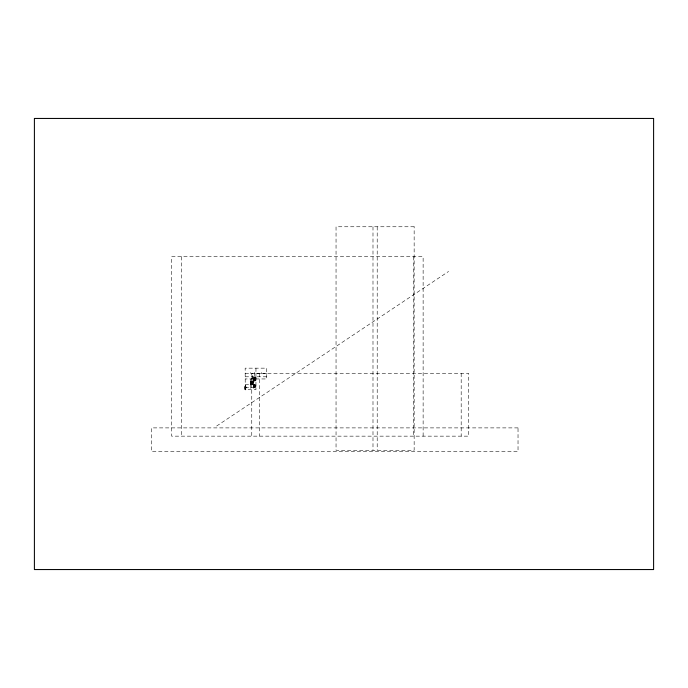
<?xml version="1.0" encoding="UTF-8"?>
<svg xmlns="http://www.w3.org/2000/svg" width="688" height="688" viewBox="0 0 688 688"><rect width="100%" height="100%" fill="white"/><g stroke="black" fill="none" stroke-linecap="round" stroke-linejoin="round"><path stroke-width="0.52" stroke-dasharray="3.44 2.58" d="M244.928 388.152L245.521 388.152L245.117 389.752L245.719 389.752C246.227 391.438 245.435 382.975 245.418 387.542C244.102 385.59 246.708 388.78 244.98 387.361C245.547 389.503 245.47 384.085 245.177 386.647C245.066 384.532 245.685 389.511 245.117 389.743C245.358 388.617 244.524 385.942 245.599 386.183M245.547 387.37L245.607 388.006L245.358 386.389M245.599 388.101L245.642 388.711L245.539 387.086C245.478 389.537 244.601 386.08 245.461 388.187C247.302 387.542 243.578 385.581 245.865 386.604M245.263 386.639C246.356 390.681 244.98 390.044 245.392 386.458M244.997 387.37L245.117 389.752L245.1 387.404M245.444 386.596L245.676 388.754L245.917 388.075M245.487 386.389L245.349 386.493M245.513 387.533L245.607 388.006L245.117 386.811L245.246 389.743L245.16 368.157L266.746 368.157L266.746 378.95L245.16 378.95M245.797 389.735L245.117 389.743L245.745 389.761L245.212 386.794M244.98 386.536L245.478 385.959M253.365 387.585L253.365 377.127L255.953 377.127L255.953 389.743L245.203 389.743C246.003 390.638 245.341 387.31 245.246 388.582L245.195 389.735L245.745 389.761L245.848 388.032M245.229 388.772C244.919 387.163 245.427 391.446 245.685 388.264M245.435 388.66L245.298 388.041L245.719 389.752M245.736 388.78L245.831 388.204M245.418 387.542L245.341 386.819L246.003 387.834L245.521 386.536L245.822 387.679M245.023 388.204L245.659 389.632M245.478 385.985L245.427 386.673M245.212 385.908L245.539 386.183L245.048 386.106M250.552 384.343L252.711 380.025L252.711 373.55M245.332 389.657L245.427 388.213M245.22 387.37L245.117 386.905M245.977 387.172L245.736 386.596L246.012 387.714L245.969 387.052M245.195 389.425L245.324 388.875M216.66 426.018L448.585 271.45M245.513 389.546L245.246 388.582M245.324 387.774L245.367 386.768L245.616 387.989M245.16 373.55L266.746 373.55M245.16 376.792L266.746 376.792M253.365 377.463L255.953 377.463M253.365 377.798L255.953 377.798M253.365 378.142L255.953 378.142M253.365 378.477L255.953 378.477M253.365 378.813L255.953 378.813M253.365 379.148L255.953 379.148M253.365 379.492L255.953 379.492M253.365 379.828L255.953 379.828M253.365 380.163L255.953 380.163M253.365 380.498L255.953 380.498M255.953 380.834L250.776 380.834L250.776 384.884L255.953 384.884M250.776 381.178L255.953 381.178M250.776 381.513L253.365 381.513M250.776 381.849L253.365 381.849M250.776 382.184L253.365 382.184M250.776 382.528L253.365 382.528M250.776 382.863L253.365 382.863M250.776 383.199L253.365 383.199M250.776 383.534L253.365 383.534M250.776 383.87L253.365 383.87M250.776 384.214L253.365 384.214M245.16 384.343L255.953 384.343M250.776 384.549L255.953 384.549M253.365 385.22L255.953 385.22M253.365 385.564L255.953 385.564M253.365 385.899L255.953 385.899M253.365 386.235L255.953 386.235M253.365 386.57L255.953 386.57M253.365 386.914L255.953 386.914M253.365 387.249L255.953 387.249M245.16 387.585L255.953 387.585M244.876 387.361L245.375 387.593M245.384 388.858L245.556 389.683M245.281 386.587L245.521 387.034M245.117 386.811L245.341 387.404M245.736 386.596L245.9 387.542M245.539 387.086L245.754 387.808M245.788 387.353L245.84 387.998M461.184 373.378L461.184 436.149M423.129 436.149L423.129 256.71L171.604 256.71L171.604 436.149L468.743 436.149L468.743 373.378L251.765 373.378L251.765 436.149M413.342 256.71L413.342 436.149M377.205 226.765L377.205 450.287M372.991 226.765L372.991 450.287M261.354 372.526L261.354 373.55M259.324 373.378L259.324 436.149M255.953 368.157L255.953 376.792M254.655 372.38L254.655 380.834M253.795 378.95L253.795 389.743M252.066 376.087L252.066 380.834M250.552 372.526L250.552 373.55M250.552 378.95L250.552 389.743M181.383 256.71L181.383 436.149M414.15 226.765L336.045 226.765L336.045 450.287L414.15 450.287L414.15 226.765M518.03 427.893L151.489 427.893L151.489 451.612L518.03 451.612L518.03 427.893"/><path stroke-width="1.03" d="M653.6 118.448L34.4 118.448L34.4 569.552L653.6 569.552L653.6 118.448"/></g></svg>
